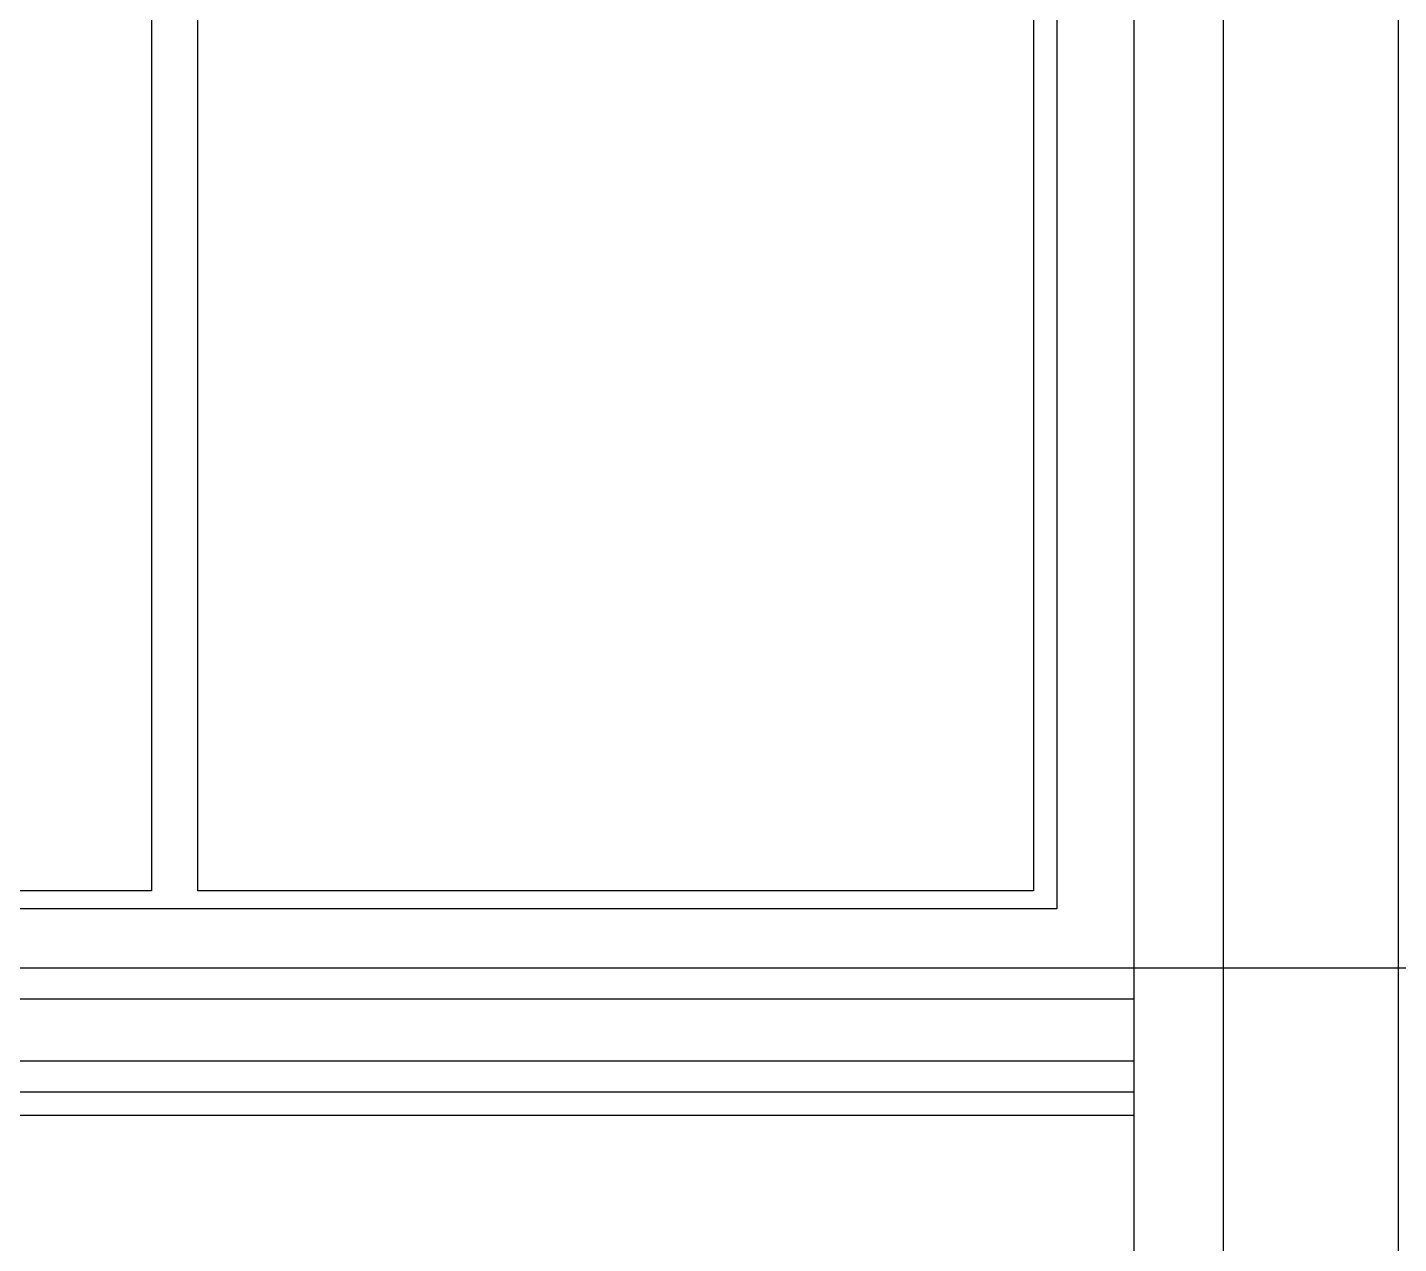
# Model space of a CAD drawing. Extents: x -24961 to 905641, y -154323 to 635957.
# Drawn here: x 404829 to 407152, y -144075 to -142015 of the extents above; entities that cross this region are included whole.
import ezdxf

# ---------------------------------------------------------------- set-up
doc = ezdxf.new("R2010")
doc.units = 0
doc.header["$LTSCALE"] = 1000
doc.header["$MEASUREMENT"] = 0
doc.layers.add('DOTE', color=1, linetype='Continuous')
doc.layers.add('窗', color=154, linetype='Continuous')

msp = doc.modelspace()

# ---------------------------------------------------------------- linework, layer by layer
for p, q in [((406855.6, -148107.9), (406855.6, -140993.3)), ((407151.6, -148107.9), (407151.6, -140993.3)), ((403453.6, -143607.9), (406703.6, -143607.9)), ((406703.6, -143607.9), (406703.6, -143660.4)), ((403453.6, -143660.4), (406703.6, -143660.4)), ((406703.6, -143660.4), (406703.6, -143765.5)), ((403453.6, -143765.5), (406703.6, -143765.5)), ((406703.6, -143765.5), (406703.6, -143818)), ((403453.6, -143818), (406703.6, -143818)), ((406703.6, -143818), (406703.6, -143857.9)), ((403453.6, -143857.9), (406703.6, -143857.9)), ((406703.6, -143857.9), (406703.6, -144357.9))]:
    msp.add_line(p, q)
at = {"layer": 'DOTE'}
msp.add_line((393730.1, -143607.9), (442830.8, -143607.9), dxfattribs=at)
at = {"layer": '窗'}
for p, q in [((406703.6, -140607.9), (406703.6, -143607.9)), ((406573, -140707.9), (406573, -143507.9)), ((405039.4, -141437.9), (405039.4, -143477.9)), ((405117.8, -143477.9), (405117.8, -141437.9)), ((406533.8, -141437.9), (406533.8, -143477.9)), ((405039.4, -143477.9), (403623.5, -143477.9)), ((406533.8, -143477.9), (405117.8, -143477.9)), ((406573, -143507.9), (403584.3, -143507.9))]:
    msp.add_line(p, q, dxfattribs=at)

doc.saveas('drawing.dxf')
